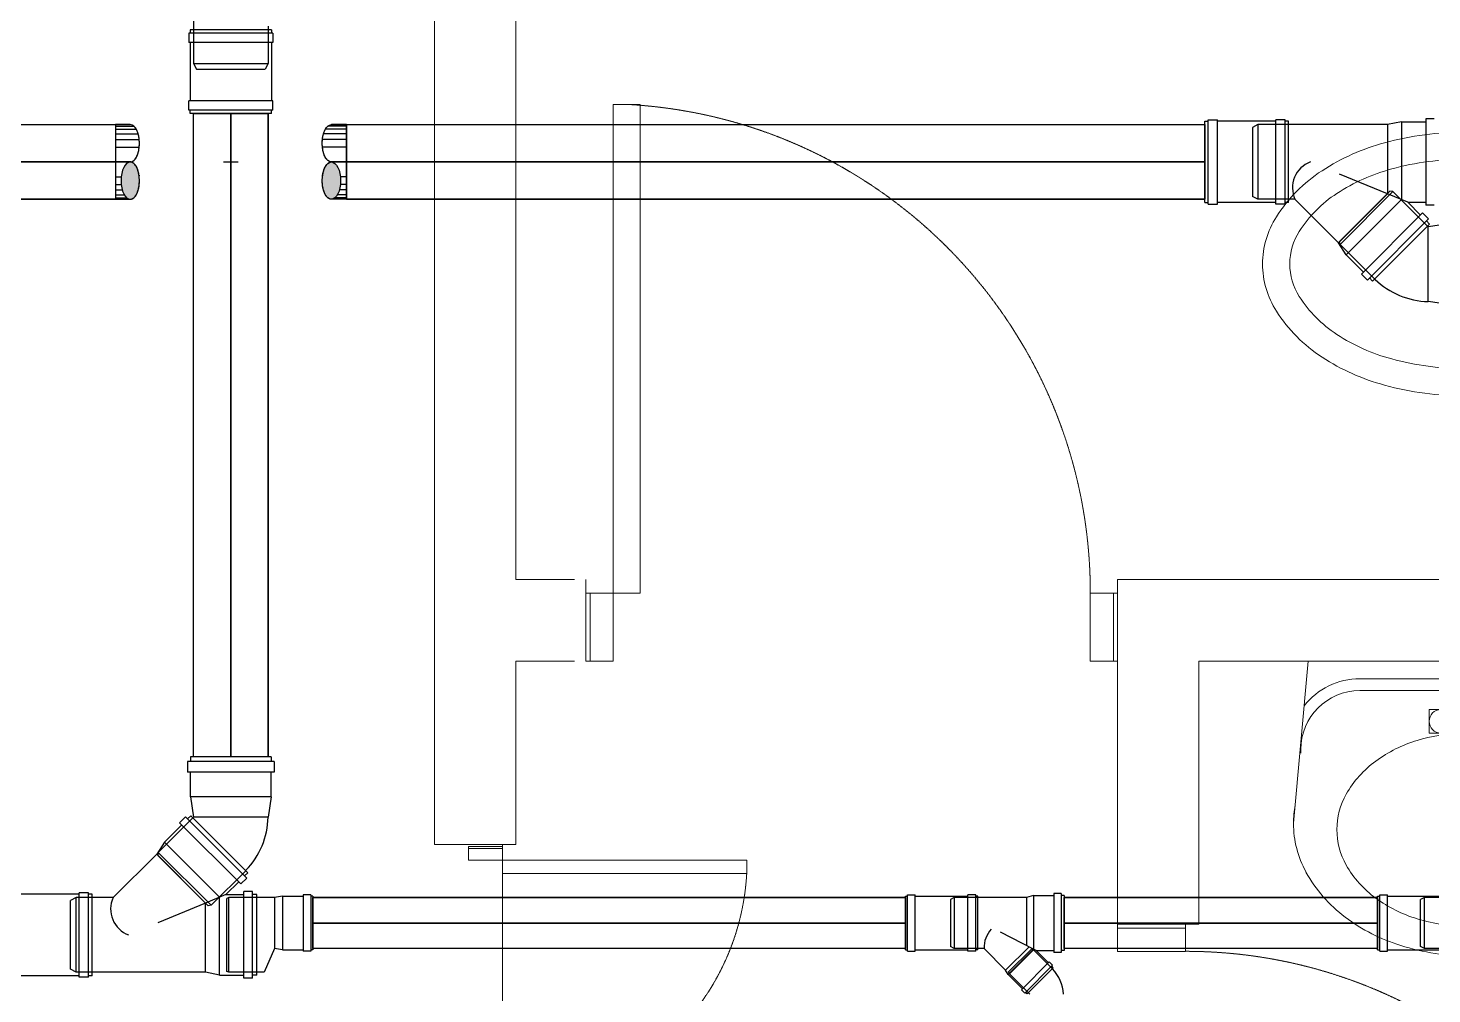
# Model space of a CAD drawing. Header units: metres. Extents: x 1587 to 89247, y -60 to 14723.
# Drawn here: x 47796 to 49864, y 8420 to 9843 of the extents above; entities that cross this region are included whole.
import ezdxf

# ---------------------------------------------------------------- set-up
doc = ezdxf.new("R2010")
doc.units = ezdxf.units.M
doc.header["$LTSCALE"] = 10
doc.linetypes.add('HIDDEN4', pattern=[0.09375, 0.0625, -0.03125])
doc.layers.get('0').update_dxf_attribs({"color": 253, "lineweight": 0})
doc.layers.add('Furniture', color=7, linetype='Continuous', lineweight=13)
for name, color, linetype in [('SN-PV', 11, 'Continuous'), ('SN-PV-110', 11, 'Continuous'), ('SN-PV-110-SingleLine', 3, 'Continuous'), ('SN-PV-75', 11, 'Continuous'), ('SN-PV-75-SingleLine', 3, 'Continuous'), ('SN-SEW', 5, 'Continuous'), ('SN-SEW-110', 5, 'Continuous'), ('SN-SEW-110-SingleLine', 3, 'Continuous')]:
    doc.layers.add(name, color=color, linetype=linetype)

# ---------------------------------------------------------------- blocks, each defined once
blk = doc.blocks.new('mb-boncau1')
at = {"linetype": 'Continuous'}
for p, q in [((225, 0), (-225, 0)), ((-250, -25), (-250, -175)), ((250, -175), (250, -25)), ((-225, -200), (225, -200))]:
    blk.add_line(p, q, dxfattribs=at)
at = {"color": 44, "linetype": 'Continuous'}
for p, q in [((-86.4, -247.6), (-96.2, -247.6)), ((-96.2, -247.6), (-96.2, -270.1)), ((-86.4, -270.1), (-86.4, -247.6)), ((86.2, -247.6), (95.9, -247.6)), ((86.2, -270.1), (86.2, -247.6)), ((95.9, -247.6), (95.9, -270.1)), ((-132.9, -270), (132.9, -270)), ((-96.2, -270.1), (-86.4, -270.1)), ((95.9, -270.1), (86.2, -270.1))]:
    blk.add_line(p, q, dxfattribs=at)
at = {"linetype": 'Continuous'}
for centre, radius, start, end in [((-225, -25), 25, 90, 180), ((225, -25), 25, 0, 90), ((-225, -175), 25, 180, 270), ((225, -175), 25, 270, 0), ((133.8, -366.1), 323.5, 149.0966, 164.9269), ((-133.8, -366.1), 323.5, 15.0731, 30.9034), ((263.7, -401.1), 458.1, 164.9269, 180), ((-263.7, -401.1), 458.1, 0, 15.0731), ((263.7, -401.1), 458.1, 180, 195.0731), ((-263.7, -401.1), 458.1, 344.9269, 0), ((133.8, -436.1), 323.5, 195.0731, 213.0315), ((-133.8, -436.1), 323.5, 326.9685, 344.9269), ((51.7, -489.5), 225.5, 213.0315, 237.5002), ((-51.7, -489.5), 225.5, 302.4998, 326.9685), ((0, -570.7), 129.3, 237.5002, 270), ((0, -570.7), 129.3, 270, 302.4998)]:
    blk.add_arc(centre, radius, start, end, dxfattribs=at)
at = {"color": 44, "linetype": 'Continuous'}
for centre, radius, start, end in [((133.8, -366.1), 283.5, 160.176, 164.9269), ((-133.8, -366.1), 283.5, 15.0731, 19.824), ((263.7, -401.1), 418.1, 164.9269, 180), ((-263.7, -401.1), 418.1, 0, 15.0731), ((263.7, -401.1), 418.1, 180, 195.0731), ((-263.7, -401.1), 418.1, 344.9269, 0), ((133.8, -436.1), 283.5, 195.0731, 213.0315), ((-133.8, -436.1), 283.5, 326.9685, 344.9269), ((51.7, -489.5), 185.5, 213.0315, 237.5002), ((-51.7, -489.5), 185.5, 302.4998, 326.9685), ((0, -570.7), 89.3, 237.5002, 270), ((0, -570.7), 89.3, 270, 302.4998)]:
    blk.add_arc(centre, radius, start, end, dxfattribs=at)
blk = doc.blocks.new('mb-lavabo4')
for p, q in [((-260.7, -239), (-239, 0)), ((-239, 0), (239, 0)), ((239, 0), (260.7, -239)), ((-163.1, -26.1), (163.1, -26.1)), ((-163.1, -43.5), (0, -43.5)), ((0, -43.5), (163.1, -43.5)), ((-60.8, -88.7), (-60.8, -71.3)), ((-60.8, -71.3), (0, -71.3)), ((28.4, -80), (-28.4, -80)), ((0, -71.3), (60.8, -71.3)), ((60.8, -71.3), (60.8, -88.7)), ((-60.8, -106), (-60.8, -88.7)), ((-28.4, -97.3), (-20.1, -97.3)), ((-26.1, -88.7), (-17, -88.7)), ((-15.7, -101.3), (-10.3, -156.3)), ((10.3, -156.3), (15.7, -101.3)), ((26.1, -88.7), (17, -88.7)), ((20.1, -97.3), (28.4, -97.3)), ((60.8, -88.7), (60.8, -106)), ((-15.3, -106), (-60.8, -106)), ((60.8, -106), (15.3, -106)), ((-250, -135.9), (-250, -130.4)), ((250, -130.4), (250, -135.9)), ((0, -217.3), (0, -159.1)), ((-35.5, -185.5), (0, -185.5)), ((0, -185.5), (35.5, -185.5))]:
    blk.add_line(p, q)
for centre, radius in [((-43.5, -88.7), 17.4), ((43.5, -88.7), 17.4), ((0, -185.5), 21.7), ((0, -185.5), 17.4)]:
    blk.add_circle(centre, radius)
for centre, radius, start, end in [((-163.1, -130.4), 104.3, 90, 141.7547), ((163.1, -130.4), 104.3, 38.2453, 90), ((-163.1, -130.4), 86.9, 90, 180), ((163.1, -130.4), 86.9, 0, 90), ((-20.1, -101.7), 4.35, 5.6071, 90), ((20.1, -101.7), 4.35, 90, 174.3929), ((-19.6, -311.4), 203.2, 106.8299, 126.1394), ((-1.2, -372.4), 266.9, 93.0264, 106.8299), ((-1.2, -372.4), 266.9, 73.1701, 86.4587), ((17.2, -311.4), 203.2, 53.8606, 73.1701), ((-47.9, -272.8), 155.4, 126.1394, 150.4377), ((0, -138.6), 20.5, 239.7473, 300.2527), ((45.4, -272.8), 155.4, 29.5623, 53.8606), ((-91, -248.3), 105.7, 150.4377, 180), ((88.6, -248.3), 105.7, 0, 29.5623), ((-112.3, -239), 148.4, 169.6111, 180), ((112.3, -239), 148.4, 0, 10.3889), ((-112.3, -239), 148.4, 180, 208.9112), ((112.3, -239), 148.4, 331.0888, 0), ((-91, -248.3), 105.7, 180, 209.5623), ((88.6, -248.3), 105.7, 330.4377, 0), ((-47.9, -223.8), 155.4, 209.5623, 233.8606), ((45.4, -223.8), 155.4, 306.1394, 330.4377), ((-58.3, -209.2), 210.2, 208.9112, 233.1301), ((58.3, -209.2), 210.2, 306.8699, 331.0888), ((-19.6, -185.2), 203.2, 233.8606, 253.1701), ((17.2, -185.2), 203.2, 286.8299, 306.1394), ((-23, -162.2), 268.9, 233.1301, 252.7421), ((-1.2, -124.2), 266.9, 253.1701, 270), ((-1.2, -124.2), 266.9, 270, 286.8299), ((23, -162.2), 268.9, 287.2579, 306.8699), ((0, -88.1), 346.5, 252.7421, 270), ((0, -88.1), 346.5, 270, 287.2579)]:
    blk.add_arc(centre, radius, start, end)

msp = doc.modelspace()

# ---------------------------------------------------------------- hatches: boundary and pattern name
at = {"layer": 'SN-SEW'}
h = msp.add_hatch(color=256, dxfattribs=at)
edge = h.paths.add_edge_path()
edge.add_ellipse((47946.1, 9618.1), major_axis=(0, -27.5), ratio=0.491446, start_angle=0, end_angle=360, ccw=False)
h = msp.add_hatch(color=256, dxfattribs=at)
edge = h.paths.add_edge_path()
edge.add_ellipse((48242.5, 9618.1), major_axis=(0, -27.5), ratio=0.491446, start_angle=0, end_angle=360)

# ---------------------------------------------------------------- linework, layer by layer
for p, q in [((48394.3, 10240.3), (48394.3, 8640.3)), ((48514.3, 9030.3), (48514.3, 10140.3)), ((48514.3, 9030.3), (48600.5, 9030.3)), ((48617.5, 8910.3), (48617.5, 9030.3)), ((49400.5, 9030.3), (50314.3, 9030.3)), ((49400.5, 9030.3), (49400.5, 8522.6)), ((48514.3, 8910.3), (48600.5, 8910.3)), ((48514.3, 8640.3), (48514.3, 8910.3)), ((49520.5, 8910.3), (51121.7, 8910.3)), ((49520.5, 8910.3), (49520.5, 8522.6)), ((48514.3, 8640.3), (48394.3, 8640.3)), ((48494.3, 8640.3), (48494.3, 7840.3)), ((49400.5, 8522.6), (49520.5, 8522.6))]:
    msp.add_line(p, q)
for points in [[(48623.6, 9010.3), (48697.5, 9010.3), (48697.5, 9730.3), (48657.5, 9730.3), (48657.5, 8910.3), (48623.6, 8910.3)], [(48623.6, 9010.3), (48623.6, 8910.3)], [(49394.4, 8910.3), (49360.5, 8910.3), (49360.5, 9010.3), (49394.4, 9010.3)], [(49394.4, 9010.3), (49394.4, 8910.3)], [(48494.3, 8634.2), (48494.3, 8597.2), (48854.3, 8597.2), (48854.3, 8617.2), (48444.3, 8617.2), (48444.3, 8634.2)], [(48494.3, 8634.2), (48444.3, 8634.2)], [(49400.5, 8516.6), (49400.5, 8482.6), (49500.5, 8482.6), (49500.5, 8516.6)], [(49500.5, 8516.6), (49400.5, 8516.6)]]:
    msp.add_lwpolyline(points)
for points in [[(48623.6, 8910.3), (48617.5, 8910.3), (48617.5, 9010.3), (48623.6, 9010.3)], [(49400.5, 8910.3), (49394.4, 8910.3), (49394.4, 9010.3), (49400.5, 9010.3)], [(48444.3, 8634.2), (48444.3, 8637.2), (48494.3, 8637.2), (48494.3, 8634.2)], [(49400.5, 8522.6), (49400.5, 8516.6), (49500.5, 8516.6), (49500.5, 8522.6)]]:
    msp.add_lwpolyline(points, close=True)
at = {"linetype": 'HIDDEN4'}
for centre, radius, start, end in [((48639.3, 9010.3), 721.2, 0, 86.7268), ((48494.3, 8617.8), 360.6, 270, 356.7268), ((49500.5, 7761.5), 721.2, 3.2732, 90)]:
    msp.add_arc(centre, radius, start, end, dxfattribs=at)
at = {"layer": 'SN-PV', "linetype": 'Continuous'}
for p, q in [((48039.3, 9958.5), (48039.3, 9790.6)), ((48149.3, 9845.9), (48149.3, 9790.6)), ((47985.1, 8626), (47920.9, 8561.8)), ((48087.1, 8566.2), (48057.2, 8553.8)), ((47920.9, 8561.8), (47866.4, 8561.8)), ((48057.2, 8553.8), (47986.6, 8524.6)), ((49276.8, 8486.1), (49228.2, 8510.9)), ((48158.7, 8486.8), (48143.2, 8451.8)), ((49235.7, 8455), (49204, 8486.8)), ((49280.5, 8483.8), (49276.8, 8486.1)), ((48057.2, 8451.8), (47866.4, 8451.8))]:
    msp.add_line(p, q, dxfattribs=at)
at = {"layer": 'SN-PV'}
for p, q in [((48156.4, 9835.2), (48032.3, 9835.2)), ((48032.3, 9835.2), (48032.3, 9821.6)), ((48154.3, 9840.5), (48034.4, 9840.5)), ((48034.4, 9840.5), (48034.4, 9835.2)), ((48154.3, 9840.5), (48154.3, 9835.2)), ((48156.4, 9835.2), (48156.4, 9821.6)), ((48156.4, 9821.6), (48032.3, 9821.6)), ((48034.4, 9821.6), (48034.4, 9735.9)), ((48154.3, 9821.6), (48154.3, 9735.9)), ((48039.3, 9790.6), (48149.3, 9790.6)), ((48039.3, 9790.6), (48043.7, 9782.4)), ((48043.7, 9782.4), (48144.9, 9782.4)), ((48149.3, 9790.6), (48144.9, 9782.4)), ((48032.3, 9722.2), (48032.3, 9735.9)), ((48156.4, 9735.9), (48032.3, 9735.9)), ((48156.4, 9722.2), (48032.3, 9722.2)), ((48034.4, 9716.9), (48034.4, 9722.2)), ((48154.3, 9716.9), (48154.3, 9722.2)), ((48156.4, 9722.2), (48156.4, 9735.9)), ((48154.3, 9716.9), (48034.4, 9716.9)), ((48039.3, 9716.9), (48149.3, 9716.9)), ((48153.7, 8769.2), (48034.9, 8769.2)), ((48034.9, 8769.2), (48034.9, 8762.6)), ((48149.3, 8769.2), (48039.3, 8769.2)), ((48153.7, 8769.2), (48153.7, 8762.6)), ((48158.1, 8762.6), (48030.5, 8762.6)), ((48030.5, 8762.6), (48030.5, 8746.6)), ((48158.1, 8762.6), (48158.1, 8746.6)), ((48158.1, 8746.6), (48030.5, 8746.6)), ((48034.9, 8710.2), (48034.9, 8746.6)), ((48153.7, 8710.2), (48153.7, 8746.6)), ((48153.7, 8710.2), (48034.9, 8710.2)), ((48034.9, 8710.2), (48039.3, 8680.2)), ((48153.7, 8710.2), (48149.3, 8680.2)), ((47987.4, 8628.3), (48039.3, 8680.2)), ((47996.4, 8643.5), (48021.9, 8669)), ((48027.5, 8680.9), (48018.7, 8672.1)), ((48018.7, 8672.1), (48109, 8581.9)), ((48027.5, 8680.9), (48117.7, 8590.6)), ((48035.3, 8682.4), (48030.6, 8677.8)), ((48035.3, 8682.4), (48119.3, 8598.4)), ((48149.3, 8680.2), (48039.3, 8680.2)), ((47996.4, 8643.5), (47985.1, 8626)), ((47985.1, 8626), (48057.2, 8553.8)), ((47987.4, 8628.3), (47986.6, 8623.8)), ((47987.4, 8628.3), (48065.2, 8550.5)), ((47996.4, 8643.5), (48077.6, 8562.3)), ((47986.6, 8623.8), (48060.7, 8549.7)), ((48065.2, 8550.5), (48116.7, 8602)), ((48087.1, 8566.2), (48105.9, 8585)), ((48117.7, 8590.6), (48109, 8581.9)), ((48119.3, 8598.4), (48114.6, 8593.8)), ((47870.9, 8566.7), (47785.2, 8566.7)), ((47884.6, 8568.8), (47870.9, 8568.8)), ((47870.9, 8444.7), (47870.9, 8568.8)), ((47884.6, 8444.7), (47884.6, 8568.8)), ((47889.8, 8566.7), (47884.6, 8566.7)), ((47889.8, 8446.8), (47889.8, 8566.7)), ((48077.6, 8447.4), (48077.6, 8562.3)), ((48087.1, 8566.2), (48113.6, 8566.2)), ((48126, 8570.6), (48113.6, 8570.6)), ((48113.6, 8443), (48113.6, 8570.6)), ((48126, 8443), (48126, 8570.6)), ((48132.6, 8566.2), (48126, 8566.2)), ((48132.6, 8447.4), (48132.6, 8566.2)), ((48170.2, 8563.8), (48158.7, 8561.8)), ((48170.2, 8563.8), (48170.2, 8484.8)), ((48170.2, 8563.8), (48200.7, 8563.8)), ((48212.2, 8565.8), (48200.7, 8565.8)), ((48200.7, 8565.8), (48200.7, 8482.8)), ((48212.2, 8565.8), (48212.2, 8482.8)), ((48215.2, 8563.8), (48212.2, 8563.8)), ((48215.2, 8563.8), (48215.2, 8484.8)), ((49088.1, 8484.8), (49088.1, 8563.8)), ((49088.1, 8563.8), (49091.1, 8563.8)), ((49091.1, 8482.8), (49091.1, 8565.8)), ((49091.1, 8565.8), (49102.6, 8565.8)), ((49102.6, 8482.8), (49102.6, 8565.8)), ((49102.6, 8563.8), (49180.2, 8563.8)), ((49191.7, 8565.8), (49180.2, 8565.8)), ((49180.2, 8482.8), (49180.2, 8565.8)), ((49191.7, 8482.8), (49191.7, 8565.8)), ((49194.7, 8563.8), (49191.7, 8563.8)), ((49194.7, 8484.8), (49194.7, 8563.8)), ((49276.8, 8564.8), (49266.3, 8561.8)), ((49276.8, 8564.8), (49276.8, 8486.1)), ((49276.8, 8564.8), (49306.8, 8564.8)), ((49317.3, 8567.8), (49306.8, 8567.8)), ((49306.8, 8567.8), (49306.8, 8480.8)), ((49317.3, 8567.8), (49317.3, 8480.8)), ((49321.8, 8564.8), (49317.3, 8564.8)), ((49321.8, 8564.8), (49321.8, 8483.8)), ((49783.8, 8484.8), (49783.8, 8563.8)), ((49783.8, 8563.8), (49786.8, 8563.8)), ((49786.8, 8482.8), (49786.8, 8565.8)), ((49786.8, 8565.8), (49798.3, 8565.8)), ((49798.3, 8482.8), (49798.3, 8565.8)), ((49798.3, 8563.8), (49875.9, 8563.8)), ((47866.4, 8561.8), (47858.1, 8557.4)), ((47858.1, 8456.2), (47858.1, 8557.4)), ((47866.4, 8451.8), (47866.4, 8561.8)), ((48057.2, 8451.8), (48057.2, 8553.8)), ((48065.2, 8550.5), (48060.7, 8549.7)), ((48091.2, 8561.8), (48088.2, 8560.6)), ((48088.2, 8453), (48088.2, 8560.6)), ((48091.2, 8451.8), (48091.2, 8561.8)), ((48158.7, 8561.8), (48091.2, 8561.8)), ((48158.7, 8561.8), (48158.7, 8486.8)), ((48215.2, 8486.8), (48215.2, 8561.8)), ((49088.1, 8561.8), (49088.1, 8486.8)), ((49159.9, 8561.8), (49154.3, 8558.8)), ((49154.3, 8558.8), (49154.3, 8489.8)), ((49159.9, 8561.8), (49159.9, 8486.8)), ((49266.3, 8561.8), (49266.3, 8491.5)), ((49321.8, 8486.8), (49321.8, 8561.8)), ((49783.8, 8561.8), (49783.8, 8486.8)), ((49852.6, 8561.8), (49847, 8558.8)), ((49847, 8489.8), (49847, 8558.8)), ((49852.6, 8486.8), (49852.6, 8561.8)), ((48170.2, 8484.8), (48158.7, 8486.8)), ((48170.2, 8484.8), (48200.7, 8484.8)), ((48212.2, 8482.8), (48200.7, 8482.8)), ((48215.2, 8484.8), (48212.2, 8484.8)), ((49088.1, 8484.8), (49091.1, 8484.8)), ((49091.1, 8482.8), (49102.6, 8482.8)), ((49102.6, 8484.8), (49180.2, 8484.8)), ((49159.9, 8486.8), (49154.3, 8489.8)), ((49191.7, 8482.8), (49180.2, 8482.8)), ((49194.7, 8484.8), (49191.7, 8484.8)), ((49235.7, 8455), (49270.2, 8489.5)), ((49239.3, 8448.6), (49276.8, 8486.1)), ((49240.1, 8452.3), (49273.8, 8486)), ((49241.4, 8449.3), (49276.8, 8484.7)), ((49276.8, 8484.7), (49273.8, 8486)), ((49276.8, 8484.7), (49304.7, 8456.7)), ((49280.5, 8483.8), (49306.8, 8483.8)), ((49280.5, 8483.8), (49298.7, 8465.6)), ((49317.3, 8480.8), (49306.8, 8480.8)), ((49321.8, 8483.8), (49317.3, 8483.8)), ((49783.8, 8484.8), (49786.8, 8484.8)), ((49786.8, 8482.8), (49798.3, 8482.8)), ((49798.3, 8484.8), (49875.9, 8484.8)), ((49852.6, 8486.8), (49847, 8489.8)), ((49259.1, 8426), (49300.1, 8467)), ((49264, 8421), (49305, 8462.1)), ((49305, 8462.1), (49300.1, 8467)), ((49305.8, 8458.5), (49303.6, 8460.6)), ((47870.9, 8446.8), (47785.2, 8446.8)), ((47866.4, 8451.8), (47858.1, 8456.2)), ((47884.6, 8444.7), (47870.9, 8444.7)), ((47889.8, 8446.8), (47884.6, 8446.8)), ((48077.6, 8447.4), (48057.2, 8451.8)), ((48077.6, 8447.4), (48113.6, 8447.4)), ((48091.2, 8451.8), (48088.2, 8453)), ((48143.2, 8451.8), (48091.2, 8451.8)), ((48126, 8443), (48113.6, 8443)), ((48132.6, 8447.4), (48126, 8447.4)), ((49239.3, 8448.6), (49235.7, 8455)), ((49239.3, 8448.6), (49260.5, 8427.4)), ((49241.4, 8449.3), (49240.1, 8452.3)), ((49241.4, 8449.3), (49271.2, 8419.5)), ((49267.6, 8420.3), (49305.8, 8458.5)), ((49264, 8421), (49259.1, 8426)), ((49267.6, 8420.3), (49265.4, 8422.5))]:
    msp.add_line(p, q, dxfattribs=at)
for centre, radius, start, end in [((48033, 8682.9), 116.3, 315.9588, 358.7063), ((49262.5, 8415.8), 58.8, 3.6721, 44.176)]:
    msp.add_arc(centre, radius, start, end, dxfattribs=at)
at = {"layer": 'SN-PV', "linetype": 'Continuous'}
for centre, radius, start, end in [((47957.8, 8544.9), 40.6, 155.405, 249.595), ((49246.8, 8487.4), 42.9, 139.0423, 180.831)]:
    msp.add_arc(centre, radius, start, end, dxfattribs=at)
at = {"layer": 'SN-PV-110'}
for p, q in [((48039.3, 8769.2), (48039.3, 9716.9)), ((48039.3, 8769.2), (48039.3, 9716.9)), ((48149.3, 9716.9), (48149.3, 8769.2)), ((48149.3, 8769.2), (48149.3, 9716.9))]:
    msp.add_line(p, q, dxfattribs=at)
at = {"layer": 'SN-PV-110-SingleLine'}
for p, q in [((48094.3, 8769.2), (48094.3, 9716.9)), ((48094.3, 9716.9), (48094.3, 8769.2))]:
    msp.add_line(p, q, dxfattribs=at)
at = {"layer": 'SN-PV-75'}
for p, q in [((48215.2, 8561.8), (49088.1, 8561.8)), ((49088.1, 8561.8), (48215.2, 8561.8)), ((49321.8, 8561.8), (49783.8, 8561.8)), ((49783.8, 8561.8), (49321.8, 8561.8)), ((49088.1, 8486.8), (48215.2, 8486.8)), ((49088.1, 8486.8), (48215.2, 8486.8)), ((49783.8, 8486.8), (49321.8, 8486.8)), ((49783.8, 8486.8), (49321.8, 8486.8))]:
    msp.add_line(p, q, dxfattribs=at)
at = {"layer": 'SN-PV-75', "linetype": 'Continuous'}
for p, q in [((49266.3, 8561.8), (49159.9, 8561.8)), ((49898, 8561.8), (49852.6, 8561.8)), ((49204, 8486.8), (49159.9, 8486.8)), ((49995, 8486.8), (49852.6, 8486.8))]:
    msp.add_line(p, q, dxfattribs=at)
at = {"layer": 'SN-PV-75-SingleLine'}
for p, q in [((49088.1, 8524.3), (48215.2, 8524.3)), ((48215.2, 8524.3), (49088.1, 8524.3)), ((49783.8, 8524.3), (49321.8, 8524.3)), ((49321.8, 8524.3), (49783.8, 8524.3))]:
    msp.add_line(p, q, dxfattribs=at)
at = {"layer": 'SN-SEW'}
for p, q in [((47924.2, 9700.6), (47924.2, 9590.6)), ((48237.2, 9698.4), (48238.6, 9699.5)), ((48238.6, 9699.5), (48239.6, 9700)), ((48239.6, 9700), (48241, 9700.5)), ((48241, 9700.5), (48242.5, 9700.6)), ((48264.5, 9700.6), (48264.5, 9590.6)), ((48264.5, 9590.6), (48264.5, 9700.6)), ((49529, 9585.7), (49529, 9705.6)), ((49529, 9705.6), (49534.3, 9705.6)), ((49529, 9700.6), (49529, 9590.6)), ((49534.3, 9583.6), (49534.3, 9707.7)), ((49534.3, 9707.7), (49548, 9707.7)), ((49548, 9583.6), (49548, 9707.7)), ((49633.7, 9705.6), (49548, 9705.6)), ((49607.4, 9700.6), (49599.2, 9696.2)), ((49607.4, 9700.6), (49607.4, 9590.6)), ((49647.3, 9707.7), (49633.7, 9707.7)), ((49633.7, 9583.6), (49633.7, 9707.7)), ((49647.3, 9583.6), (49647.3, 9707.7)), ((49652.6, 9705.6), (49647.3, 9705.6)), ((49652.6, 9585.7), (49652.6, 9705.6)), ((49818.7, 9705), (49798.3, 9700.6)), ((49798.3, 9700.6), (49798.3, 9598.6)), ((49818.7, 9705), (49818.7, 9590.1)), ((49818.7, 9705), (49854.7, 9705)), ((49867.1, 9709.4), (49854.7, 9709.4)), ((49854.7, 9709.4), (49854.7, 9581.8)), ((47924.2, 9698.4), (47951.4, 9698.4)), ((47924.2, 9694), (47954.9, 9694)), ((47924.2, 9686.9), (47957.8, 9686.9)), ((48229.3, 9678.6), (48229.6, 9680.8)), ((48229.6, 9680.8), (48229.9, 9683.1)), ((48229.9, 9683.1), (48230.3, 9684.9)), ((48230.3, 9684.9), (48230.8, 9686.9)), ((48230.8, 9686.9), (48231.2, 9688.2)), ((48264.5, 9686.9), (48230.8, 9686.9)), ((48231.2, 9688.2), (48231.9, 9690.2)), ((48231.9, 9690.2), (48232.8, 9692.2)), ((48232.8, 9692.2), (48233.8, 9694)), ((48233.8, 9694), (48235.2, 9696.3)), ((48264.5, 9694), (48233.8, 9694)), ((48235.2, 9696.3), (48236.1, 9697.4)), ((48236.1, 9697.4), (48237.2, 9698.4)), ((48264.5, 9698.4), (48237.2, 9698.4)), ((49599.2, 9696.2), (49599.2, 9595)), ((47924.2, 9678.6), (47959.4, 9678.6)), ((47924.2, 9667.6), (47959.4, 9667.6)), ((48229, 9673.1), (48229.1, 9675.5)), ((48229, 9672), (48229, 9673.1)), ((48229.1, 9670.4), (48229, 9672)), ((48229.1, 9676.8), (48229.3, 9678.6)), ((48229.1, 9675.5), (48229.1, 9676.8)), ((48229.1, 9676.8), (48229.1, 9676.8)), ((48229.2, 9668.8), (48229.1, 9670.4)), ((48229.3, 9667.6), (48229.2, 9668.8)), ((48264.5, 9678.6), (48229.3, 9678.6)), ((48264.5, 9667.6), (48229.3, 9667.6)), ((48229.4, 9666.6), (48229.3, 9667.6)), ((48229.7, 9664.8), (48229.4, 9666.6)), ((48229.9, 9663.2), (48229.7, 9664.8)), ((48230.4, 9661.2), (48229.9, 9663.2)), ((48230.8, 9659.4), (48230.4, 9661.2)), ((48231.4, 9657.6), (48230.8, 9659.4)), ((47924.2, 9645.6), (47946.1, 9645.6)), ((48232, 9655.9), (48231.4, 9657.6)), ((48232.7, 9654.3), (48232, 9655.9)), ((48232.5, 9636.5), (48233.1, 9637.8)), ((48233.5, 9652.6), (48232.7, 9654.3)), ((48233.1, 9637.8), (48233.6, 9638.8)), ((48234.4, 9651.1), (48233.5, 9652.6)), ((48233.6, 9638.8), (48234.6, 9640.4)), ((48235.5, 9649.7), (48234.4, 9651.1)), ((48234.6, 9640.4), (48235.6, 9641.7)), ((48236.3, 9648.7), (48235.5, 9649.7)), ((48235.6, 9641.7), (48236.6, 9642.8)), ((48237, 9648), (48236.3, 9648.7)), ((48236.6, 9642.8), (48237.5, 9643.6)), ((48238, 9647.2), (48237, 9648)), ((48237.5, 9643.6), (48238.2, 9644.2)), ((48238.7, 9646.8), (48238, 9647.2)), ((48238.2, 9644.2), (48239.2, 9644.8)), ((48239.7, 9646.3), (48238.7, 9646.8)), ((48239.2, 9644.8), (48239.8, 9645.1)), ((48240.3, 9646), (48239.7, 9646.3)), ((48239.8, 9645.1), (48240.2, 9645.2)), ((48240.2, 9645.2), (48240.7, 9645.4)), ((48240.5, 9646), (48240.3, 9646)), ((48240.8, 9645.9), (48240.5, 9646)), ((48240.7, 9645.4), (48241.1, 9645.5)), ((48241.1, 9645.8), (48240.8, 9645.9)), ((48241.4, 9645.7), (48241.1, 9645.8)), ((48241.1, 9645.5), (48241.6, 9645.6)), ((48241.5, 9645.7), (48241.4, 9645.7)), ((48241.7, 9645.7), (48241.5, 9645.7)), ((48241.6, 9645.6), (48242.1, 9645.6)), ((48241.8, 9645.7), (48241.7, 9645.7)), ((48242, 9645.7), (48241.8, 9645.7)), ((48242.1, 9645.7), (48242, 9645.7)), ((48242.2, 9645.7), (48242.1, 9645.7)), ((48242.1, 9645.6), (48242.5, 9645.6)), ((48242.5, 9645.6), (48242.2, 9645.7)), ((48264.5, 9645.6), (48242.5, 9645.6)), ((47924.2, 9623.6), (47932.9, 9623.6)), ((48229, 9618.1), (48229.1, 9620.4)), ((48229, 9616.9), (48229, 9618.1)), ((48229.1, 9614.9), (48229, 9616.9)), ((48229.1, 9620.4), (48229.2, 9622.2)), ((48229.2, 9622.2), (48229.3, 9623.8)), ((48229.3, 9623.8), (48229.6, 9626.1)), ((48229.5, 9625.2), (48229.6, 9626.4)), ((48229.6, 9626.1), (48229.5, 9625.2)), ((48229.6, 9626.4), (48229.9, 9627.7)), ((48229.9, 9627.7), (48230.2, 9629.3)), ((48230.2, 9629.3), (48230.4, 9630.1)), ((48230.4, 9630.1), (48230.8, 9631.6)), ((48230.8, 9631.6), (48231.1, 9632.9)), ((48230.8, 9631.6), (48230.8, 9631.6)), ((48231.1, 9632.9), (48231.5, 9634)), ((48231.5, 9634), (48232, 9635.3)), ((48232, 9635.3), (48232.5, 9636.5)), ((48264.5, 9623.6), (48255.8, 9623.6)), ((47924.2, 9612.6), (47932.9, 9612.6)), ((47924.2, 9604.4), (47934.4, 9604.4)), ((47924.2, 9597.2), (47937.4, 9597.2)), ((48229.2, 9613.2), (48229.1, 9614.9)), ((48229.4, 9611.8), (48229.2, 9613.2)), ((48229.6, 9610.1), (48229.4, 9611.8)), ((48229.9, 9608.6), (48229.6, 9610.1)), ((48230.2, 9607), (48229.9, 9608.6)), ((48230.4, 9605.8), (48230.2, 9607)), ((48230.8, 9604.6), (48230.4, 9605.8)), ((48230.4, 9605.8), (48230.4, 9605.8)), ((48231.2, 9603.2), (48230.8, 9604.6)), ((48231.7, 9601.8), (48231.2, 9603.2)), ((48232.1, 9600.6), (48231.7, 9601.8)), ((48232.9, 9598.8), (48232.1, 9600.6)), ((48233.4, 9597.9), (48232.9, 9598.8)), ((48232.9, 9598.8), (48232.9, 9598.8)), ((48234, 9596.8), (48233.4, 9597.9)), ((48234.5, 9596), (48234, 9596.8)), ((48264.5, 9597.2), (48251.3, 9597.2)), ((48264.5, 9604.4), (48254.2, 9604.4)), ((48264.5, 9612.6), (48255.8, 9612.6)), ((49726.1, 9526.4), (49798.3, 9598.6)), ((49801.7, 9602.7), (49727.7, 9528.6)), ((49806.3, 9601.9), (49728.5, 9524.1)), ((49806.3, 9601.9), (49801.7, 9602.7)), ((49806.3, 9601.9), (49858.2, 9550)), ((47924.2, 9592.8), (47940.8, 9592.8)), ((48235.1, 9595.2), (48234.5, 9596)), ((48235.7, 9594.4), (48235.1, 9595.2)), ((48236.6, 9593.5), (48235.7, 9594.4)), ((48237.6, 9592.5), (48236.6, 9593.5)), ((48238.7, 9591.8), (48237.6, 9592.5)), ((48239.1, 9591.6), (48238.7, 9591.8)), ((48238.7, 9591.8), (48238.7, 9591.8)), ((48239.6, 9591.3), (48239.1, 9591.6)), ((48240, 9591.1), (48239.6, 9591.3)), ((48240.5, 9591), (48240, 9591.1)), ((48241, 9590.8), (48240.5, 9591)), ((48241.6, 9590.7), (48241, 9590.8)), ((48241, 9590.8), (48241, 9590.8)), ((48242.5, 9590.6), (48241.6, 9590.7)), ((48264.5, 9590.6), (48242.5, 9590.6)), ((48264.5, 9592.8), (48247.8, 9592.8)), ((49529, 9585.7), (49534.3, 9585.7)), ((49534.3, 9583.6), (49548, 9583.6)), ((49633.7, 9585.7), (49548, 9585.7)), ((49607.4, 9590.6), (49599.2, 9595)), ((49647.3, 9583.6), (49633.7, 9583.6)), ((49652.6, 9585.7), (49647.3, 9585.7)), ((49737.5, 9508.9), (49818.7, 9590.1)), ((49828.1, 9586.2), (49854.7, 9586.2)), ((49828.1, 9586.2), (49846.9, 9567.4)), ((49867.1, 9581.8), (49854.7, 9581.8)), ((49759.8, 9480.3), (49850, 9570.6)), ((49768.6, 9471.6), (49858.8, 9561.8)), ((49858.8, 9561.8), (49850, 9570.6)), ((49860.4, 9554), (49855.7, 9558.7)), ((49776.4, 9470), (49860.4, 9554)), ((49888.2, 9554.4), (49858.2, 9550)), ((49858.2, 9440), (49858.2, 9550)), ((49737.5, 9508.9), (49726.1, 9526.4)), ((49728.5, 9524.1), (49727.7, 9528.6)), ((49728.5, 9524.1), (49779.9, 9472.6)), ((49737.5, 9508.9), (49762.9, 9483.4)), ((49768.6, 9471.6), (49759.8, 9480.3)), ((49776.4, 9470), (49771.7, 9474.7)), ((49888.2, 9435.6), (49858.2, 9440))]:
    msp.add_line(p, q, dxfattribs=at)
at = {"layer": 'SN-SEW', "extrusion": (0, 0, -1)}
for p, q in [((47924.2, 9700.6), (47924.2, 9590.6)), ((47947.7, 9700.5), (47946.1, 9700.6)), ((47949.1, 9700), (47947.7, 9700.5)), ((47950, 9699.5), (47949.1, 9700)), ((47951.4, 9698.4), (47950, 9699.5)), ((47952.6, 9697.4), (47951.4, 9698.4)), ((47953.5, 9696.3), (47952.6, 9697.4)), ((47954.9, 9694), (47953.5, 9696.3)), ((47955.9, 9692.2), (47954.9, 9694)), ((47956.8, 9690.2), (47955.9, 9692.2)), ((47957.5, 9688.2), (47956.8, 9690.2)), ((47957.8, 9686.9), (47957.5, 9688.2)), ((47958.4, 9684.9), (47957.8, 9686.9)), ((47958.7, 9683.1), (47958.4, 9684.9)), ((47959.1, 9680.8), (47958.7, 9683.1)), ((47959.4, 9678.6), (47959.1, 9680.8)), ((47957.3, 9657.6), (47957.8, 9659.4)), ((47957.8, 9659.4), (47958.3, 9661.2)), ((47958.3, 9661.2), (47958.7, 9663.2)), ((47958.7, 9663.2), (47959, 9664.8)), ((47959, 9664.8), (47959.3, 9666.6)), ((47959.3, 9666.6), (47959.4, 9667.6)), ((47959.5, 9676.8), (47959.4, 9678.6)), ((47959.4, 9667.6), (47959.5, 9668.8)), ((47959.6, 9675.5), (47959.5, 9676.8)), ((47959.5, 9676.8), (47959.5, 9676.8)), ((47959.5, 9668.8), (47959.6, 9670.4)), ((47959.7, 9673.1), (47959.6, 9675.5)), ((47959.6, 9672), (47959.7, 9673.1)), ((47959.6, 9670.4), (47959.6, 9672)), ((47946.1, 9645.6), (47946.5, 9645.7)), ((47946.6, 9645.6), (47946.1, 9645.6)), ((47946.5, 9645.7), (47946.6, 9645.7)), ((47946.6, 9645.7), (47946.7, 9645.7)), ((47947.1, 9645.6), (47946.6, 9645.6)), ((47946.7, 9645.7), (47946.9, 9645.7)), ((47946.9, 9645.7), (47947, 9645.7)), ((47947, 9645.7), (47947.2, 9645.7)), ((47947.6, 9645.5), (47947.1, 9645.6)), ((47947.2, 9645.7), (47947.3, 9645.7)), ((47947.3, 9645.7), (47947.5, 9645.8)), ((47947.5, 9645.8), (47947.9, 9645.9)), ((47948, 9645.4), (47947.6, 9645.5)), ((47947.9, 9645.9), (47948.2, 9646)), ((47948.5, 9645.2), (47948, 9645.4)), ((47948.2, 9646), (47948.4, 9646)), ((47948.4, 9646), (47949, 9646.3)), ((47948.9, 9645.1), (47948.5, 9645.2)), ((47949.5, 9644.8), (47948.9, 9645.1)), ((47949, 9646.3), (47949.9, 9646.8)), ((47950.5, 9644.2), (47949.5, 9644.8)), ((47949.9, 9646.8), (47950.7, 9647.2)), ((47951.2, 9643.6), (47950.5, 9644.2)), ((47950.7, 9647.2), (47951.7, 9648)), ((47952.1, 9642.8), (47951.2, 9643.6)), ((47951.7, 9648), (47952.3, 9648.7)), ((47953.1, 9641.7), (47952.1, 9642.8)), ((47952.3, 9648.7), (47953.2, 9649.7)), ((47954.1, 9640.4), (47953.1, 9641.7)), ((47953.2, 9649.7), (47954.2, 9651.1)), ((47955.1, 9638.8), (47954.1, 9640.4)), ((47954.2, 9651.1), (47955.1, 9652.6)), ((47955.1, 9652.6), (47956, 9654.3)), ((47955.6, 9637.8), (47955.1, 9638.8)), ((47956.2, 9636.5), (47955.6, 9637.8)), ((47956, 9654.3), (47956.7, 9655.9)), ((47956.7, 9655.9), (47957.3, 9657.6)), ((47956.7, 9635.3), (47956.2, 9636.5)), ((47957.2, 9634), (47956.7, 9635.3)), ((47957.5, 9632.9), (47957.2, 9634)), ((47957.9, 9631.6), (47957.5, 9632.9)), ((47958.3, 9630.1), (47957.9, 9631.6)), ((47957.9, 9631.6), (47957.9, 9631.6)), ((47958.5, 9629.3), (47958.3, 9630.1)), ((47958.8, 9627.7), (47958.5, 9629.3)), ((47959, 9626.4), (47958.8, 9627.7)), ((47959.2, 9625.2), (47959, 9626.4)), ((47959.4, 9623.8), (47959.1, 9626.1)), ((47959.1, 9626.1), (47959.2, 9625.2)), ((47959.5, 9622.2), (47959.4, 9623.8)), ((47959.6, 9620.4), (47959.5, 9622.2)), ((47959.7, 9618.1), (47959.6, 9620.4)), ((47959.6, 9616.9), (47959.7, 9618.1)), ((47959.6, 9614.9), (47959.6, 9616.9)), ((47954.1, 9596), (47954.6, 9596.8)), ((47954.6, 9596.8), (47955.3, 9597.9)), ((47955.3, 9597.9), (47955.7, 9598.8)), ((47955.7, 9598.8), (47956.6, 9600.6)), ((47955.7, 9598.8), (47955.7, 9598.8)), ((47956.6, 9600.6), (47957, 9601.8)), ((47957, 9601.8), (47957.5, 9603.2)), ((47957.5, 9603.2), (47957.9, 9604.6)), ((47957.9, 9604.6), (47958.2, 9605.8)), ((47958.2, 9605.8), (47958.5, 9607)), ((47958.2, 9605.8), (47958.2, 9605.8)), ((47958.5, 9607), (47958.8, 9608.6)), ((47958.8, 9608.6), (47959.1, 9610.1)), ((47959.1, 9610.1), (47959.3, 9611.8)), ((47959.3, 9611.8), (47959.4, 9613.2)), ((47959.4, 9613.2), (47959.6, 9614.9)), ((47946.1, 9590.6), (47947.1, 9590.7)), ((47947.1, 9590.7), (47947.7, 9590.8)), ((47947.7, 9590.8), (47948.2, 9591)), ((47947.7, 9590.8), (47947.7, 9590.8)), ((47948.2, 9591), (47948.7, 9591.1)), ((47948.7, 9591.1), (47949.1, 9591.3)), ((47949.1, 9591.3), (47949.6, 9591.6)), ((47949.6, 9591.6), (47949.9, 9591.8)), ((47949.9, 9591.8), (47951.1, 9592.5)), ((47949.9, 9591.8), (47949.9, 9591.8)), ((47951.1, 9592.5), (47952.1, 9593.5)), ((47952.1, 9593.5), (47953, 9594.4)), ((47953, 9594.4), (47953.6, 9595.2)), ((47953.6, 9595.2), (47954.1, 9596))]:
    msp.add_line(p, q, dxfattribs=at)
at = {"layer": 'SN-SEW', "linetype": 'Continuous'}
for p, q in [((49798.3, 9700.6), (49607.4, 9700.6)), ((49798.3, 9598.6), (49727.7, 9627.9)), ((49828.1, 9586.2), (49798.3, 9598.6)), ((49661.9, 9590.6), (49607.4, 9590.6)), ((49726.1, 9526.4), (49661.9, 9590.6))]:
    msp.add_line(p, q, dxfattribs=at)
msp.add_arc((49698.9, 9607.6), 40.6, 110.405, 204.595, dxfattribs=at)
at = {"layer": 'SN-SEW'}
msp.add_arc((49860.8, 9556.3), 116.3, 225.9588, 268.7063, dxfattribs=at)
msp.add_ellipse((47946.1, 9673.1), major_axis=(0, 27.5), ratio=0.491446, start_param=3.141593, end_param=6.283185, dxfattribs=at)
at = {"layer": 'SN-SEW', "extrusion": (0, 0, -1)}
msp.add_ellipse((48242.5, 9673.1), major_axis=(0, 27.5), ratio=0.491446, start_param=3.141593, end_param=6.283185, dxfattribs=at)
msp.add_ellipse((47946.1, 9618.1), major_axis=(0, -27.5), ratio=0.491446, dxfattribs=at)
at = {"layer": 'SN-SEW'}
msp.add_ellipse((48242.5, 9618.1), major_axis=(0, -27.5), ratio=0.491446, dxfattribs=at)
at = {"layer": 'SN-SEW-110'}
for p, q in [((42506, 9700.6), (47924.2, 9700.6)), ((42506, 9700.6), (47924.2, 9700.6)), ((47924.2, 9700.6), (47946.1, 9700.6)), ((48264.5, 9700.6), (48242.5, 9700.6)), ((48242.5, 9700.6), (48264.5, 9700.6)), ((48264.5, 9700.6), (49529, 9700.6)), ((48264.5, 9700.6), (49529, 9700.6)), ((47924.2, 9590.6), (42506, 9590.6)), ((42506, 9590.6), (47924.2, 9590.6)), ((47924.2, 9590.6), (47946.1, 9590.6)), ((48264.5, 9590.6), (48242.5, 9590.6)), ((49529, 9590.6), (48264.5, 9590.6)), ((48264.5, 9590.6), (49529, 9590.6))]:
    msp.add_line(p, q, dxfattribs=at)
at = {"layer": 'SN-SEW-110', "extrusion": (0, 0, -1)}
for p, q in [((47946.1, 9700.6), (47924.2, 9700.6)), ((47924.2, 9590.6), (47946.1, 9590.6))]:
    msp.add_line(p, q, dxfattribs=at)
at = {"layer": 'SN-SEW-110-SingleLine'}
for p, q in [((42506, 9645.6), (47924.2, 9645.6)), ((47924.2, 9645.6), (42506, 9645.6)), ((47946.1, 9645.6), (47924.2, 9645.6)), ((48083.3, 9645.6), (48105.3, 9645.6)), ((48242.5, 9645.6), (48264.5, 9645.6)), ((48264.5, 9645.6), (49529, 9645.6)), ((49529, 9645.6), (48264.5, 9645.6))]:
    msp.add_line(p, q, dxfattribs=at)

# ---------------------------------------------------------------- block references
at = {"layer": 'Furniture', "lineweight": 9, "rotation": 270}
msp.add_blockref('mb-boncau1', (50314.3, 9495.4), dxfattribs=at)
at = {"layer": 'Furniture', "lineweight": 9}
msp.add_blockref('mb-lavabo4', (49920.5, 8910.3), dxfattribs=at)

doc.saveas('drawing.dxf')
